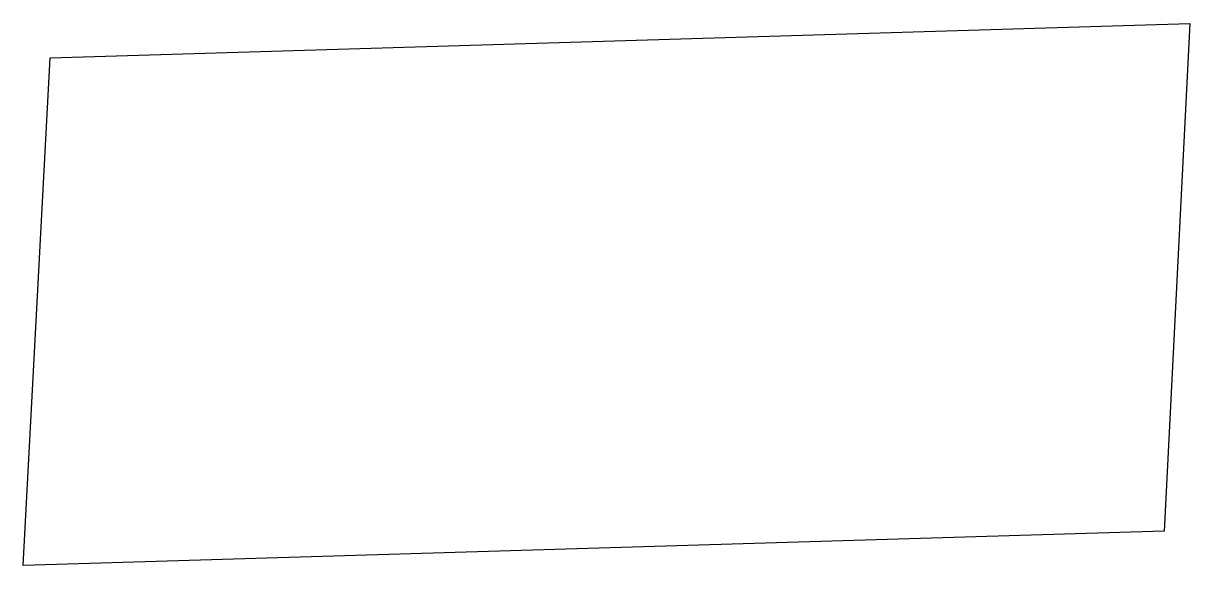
# Model space of a CAD drawing. Header units: millimetres. Extents: x 611611.4 to 611630.7, y 1319010.1 to 1319019.
import ezdxf

# ---------------------------------------------------------------- set-up
doc = ezdxf.new("R2010")
doc.units = ezdxf.units.MM

msp = doc.modelspace()

# ---------------------------------------------------------------- linework, layer by layer
at = {"color": 7, "lineweight": 30, "ltscale": 0.5, "flags": 128}
msp.add_lwpolyline([(611630.672, 1319019.049), (611630.25, 1319010.66), (611611.38, 1319010.09), (611611.826, 1319018.478)], close=True, dxfattribs=at)

doc.saveas('drawing.dxf')
